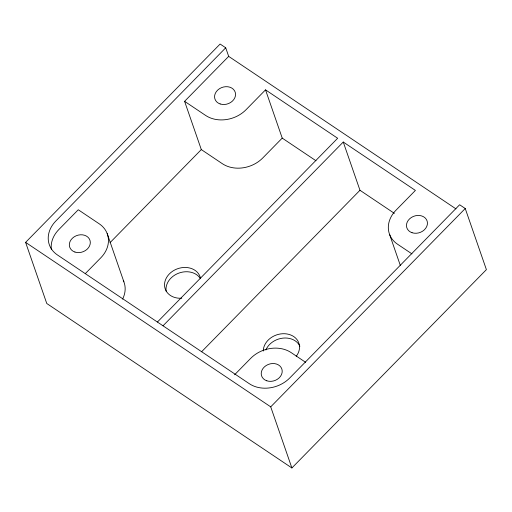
<?xml version="1.0" encoding="UTF-8"?>
<svg xmlns="http://www.w3.org/2000/svg" width="512" height="512" viewBox="0 0 512 512"><rect width="100%" height="100%" fill="white"/><g stroke="black" fill="none" stroke-linecap="round" stroke-linejoin="round"><path stroke-width="0.77" d="M225.715 47.795L55.84 221.005A29.171 23.686 -19.1 0 0 57.402 254.938L249.293 383.699A29.171 23.686 -19.1 0 0 289.76 377.965L459.635 204.755L465.235 208.512L486.4 269.632L291.885 467.968L46.765 303.488L25.6 242.368L220.115 44.032L225.715 47.795L228.685 56.371L455.974 208.883M184.595 101.331L205.606 115.424A29.171 23.686 -19.1 0 0 246.067 109.69L265.523 89.856L282.227 138.112L262.778 157.946A29.171 23.686 -19.1 0 1 222.317 163.68L201.306 149.581L184.595 101.331L228.685 56.371M110.08 242.598L201.306 149.581M85.274 273.645L100.832 257.779A29.171 23.686 -19.1 0 0 99.27 223.846L78.266 209.754L58.81 229.587A29.171 23.686 -19.1 0 0 51.341 249.293M157.434 322.022L337.658 138.259L265.523 89.856M163.04 325.779L343.258 142.022L415.398 190.426L395.942 210.259A29.171 23.686 -19.1 0 0 397.504 244.186L411.949 253.882M201.574 351.776L359.968 190.272L343.258 142.022M234.592 374.778L250.707 358.349A29.171 23.686 -19.1 0 1 291.168 352.608L305.613 362.304M291.885 467.968L270.72 406.848L465.235 208.512M282.227 138.112L315.981 160.755M359.968 190.272L394.381 213.363M25.6 242.368L270.72 406.848M389.606 234.483L400.307 265.395M107.174 233.555L123.878 281.805M265.882 349.965A18.47 15.002 -19.1 0 1 282.906 338.125A18.47 15.002 -19.1 0 1 299.91 346.272M166.195 291.29A18.47 15.002 -19.1 0 1 178.778 273.133A18.47 15.002 -19.1 0 1 200.41 278.618M263.27 351.027A18.47 15.002 -19.1 0 1 286.944 333.958A18.47 15.002 -19.1 0 1 296.205 356.333M181.773 298.221A18.47 15.002 -19.1 0 1 164.525 285.075A18.47 15.002 -19.1 0 1 181.222 267.776A18.47 15.002 -19.1 0 1 200.602 278.714M123.27 280.39A29.171 23.686 -19.1 0 1 122.592 299.085M266.822 380.806A10.694 8.685 -19.1 0 0 282.208 370.957A10.694 8.685 -19.1 0 0 266.118 365.568A10.694 8.685 -19.1 0 0 266.822 380.806M412.058 232.717A10.694 8.685 -19.1 0 0 427.443 222.867A10.694 8.685 -19.1 0 0 411.36 217.478A10.694 8.685 -19.1 0 0 412.058 232.717M74.925 252.045A10.694 8.685 -19.1 0 0 90.31 242.195A10.694 8.685 -19.1 0 0 74.227 236.806A10.694 8.685 -19.1 0 0 74.925 252.045M220.166 103.955A10.694 8.685 -19.1 0 0 235.552 94.106A10.694 8.685 -19.1 0 0 219.462 88.717A10.694 8.685 -19.1 0 0 220.166 103.955"/></g></svg>
